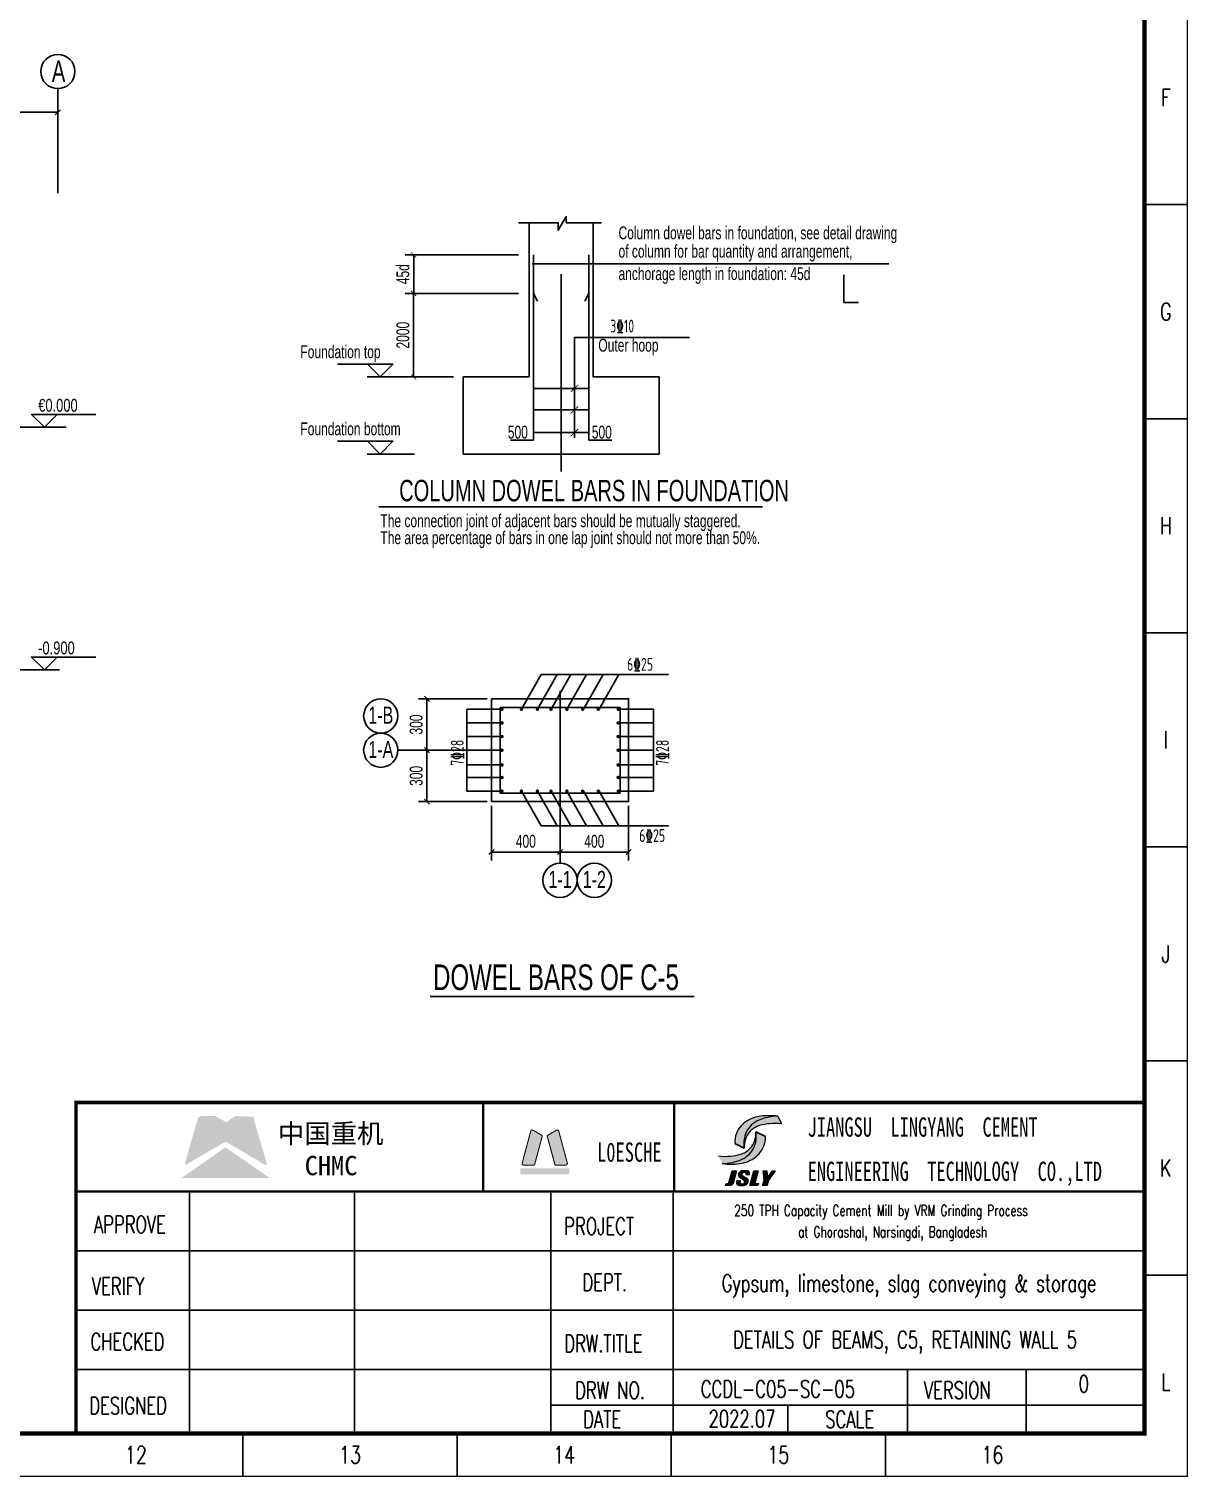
# Model space of a CAD drawing. Header units: millimetres. Extents: x -15901 to 146244, y -607033 to -56344.
# Drawn here: x 44348 to 71413, y -268883 to -235063 of the extents above; entities that cross this region are included whole.
import ezdxf
from ezdxf.enums import TextEntityAlignment as Align

# ---------------------------------------------------------------- set-up
doc = ezdxf.new("R2010")
doc.units = ezdxf.units.MM
doc.header["$LTSCALE"] = 2000
doc.linetypes.add('CENTER', pattern=[50.800000000000004, 31.75, -6.35, 6.35, -6.35])
for name, color, linetype, lineweight in [('22', 4, 'Continuous', 35), ('Rahm7', 7, 'Continuous', 50), ('图层3', 1, 'Continuous', 0)]:
    doc.layers.add(name, color=color, linetype=linetype, lineweight=lineweight)
for name, color, linetype in [('4', 2, 'Continuous'), ('6', 1, 'Continuous'), ('DIM', 2, 'Continuous'), ('P_OUTER_FRAME', 131, 'Continuous'), ('S_01', 3, 'Continuous'), ('S_01_OUTL', 3, 'Continuous'), ('S_02', 151, 'CENTER'), ('S_02_AXIS', 171, 'CENTER'), ('S_04', 2, 'Continuous'), ('S_04_TEXT', 2, 'Continuous'), ('S_05_DIMS', 7, 'Continuous'), ('S_06', 1, 'Continuous'), ('S_06_RBAR', 1, 'Continuous'), ('TK', 1, 'Continuous')]:
    doc.layers.add(name, color=color, linetype=linetype)
doc.styles.add('HZFS', font='simplex', dxfattribs={"width": 0.7, "bigfont": 'hzfs'})
doc.styles.add('HZTXT', font='romans.shx', dxfattribs={"width": 0.7, "bigfont": 'hztxt.shx'})
doc.styles.add('KS', font='kstxt.shx', dxfattribs={"width": 0.7, "height": 300, "bigfont": 'kshz.shx'})
doc.styles.get("Standard").update_dxf_attribs({"font": 'SimSun.ttf'})
doc.styles.add('TK-HZ', font='txt.shx', dxfattribs={"width": 0.8, "bigfont": 'hztxt.shx'})
doc.styles.add('样3', font='tssdeng.shx', dxfattribs={"width": 0.7, "height": 300, "bigfont": 'tssdchn.shx'})
doc.dimstyles.new('KS50', dxfattribs={"dimtxt": 300, "dimasz": 120, "dimexe": 200, "dimexo": 100, "dimgap": 100, "dimtad": 1, "dimdec": 0, "dimlfac": 0.5, "dimzin": 14, "dimdsep": 46, "dimtxsty": 'KS', "dimblk": 'ARCHTICK', "dimcen": -900, "dimclrd": 7, "dimclre": 7, "dimclrt": 2, "dimadec": 0, "dimazin": 0, "dimtfac": 1, "dimtdec": 0, "dimtix": 1, "dimtmove": 2, "dimatfit": 2, "dimfxl": 1, "dimtolj": 1, "dimtzin": 14, "dimarcsym": 0})
doc.dimstyles.new('KSDIM0.25', dxfattribs={"dimtxt": 300, "dimasz": 120, "dimexe": 200, "dimexo": 100, "dimgap": 100, "dimtad": 1, "dimdec": 0, "dimlfac": 0.25, "dimzin": 14, "dimdsep": 46, "dimtxsty": 'KS', "dimblk": 'ARCHTICK', "dimblk1": 'OBLIQUE', "dimblk2": 'OBLIQUE', "dimsah": 1, "dimcen": -900, "dimclrd": 7, "dimclre": 7, "dimclrt": 2, "dimazin": 3, "dimtfac": 1, "dimtdec": 0, "dimtix": 1, "dimtmove": 2, "dimatfit": 2, "dimfxl": 1, "dimtolj": 1, "dimtzin": 14, "dimlwd": -3, "dimarcsym": 0})
doc.dimstyles.new('KSDIM1.2', dxfattribs={"dimtxt": 300, "dimasz": 120, "dimexe": 200, "dimexo": 100, "dimgap": 100, "dimtad": 1, "dimdec": 0, "dimlfac": 1.2, "dimzin": 14, "dimdsep": 46, "dimtxsty": 'KS', "dimblk": 'ARCHTICK', "dimblk1": 'OBLIQUE', "dimblk2": 'OBLIQUE', "dimsah": 1, "dimcen": -900, "dimclrd": 7, "dimclre": 7, "dimclrt": 2, "dimazin": 3, "dimtfac": 1, "dimtdec": 0, "dimtix": 1, "dimtmove": 2, "dimatfit": 2, "dimfxl": 1, "dimtolj": 1, "dimtzin": 14, "dimlwd": -3, "dimlwe": -1, "dimarcsym": 0})

# ---------------------------------------------------------------- blocks, each defined once
blk = doc.blocks.new('_OBLIQUE')
at = {"color": 1}
blk.add_line((-0.5, -0.5), (0.5, 0.5), dxfattribs=at)
blk = doc.blocks.new('*D337')
at = {"color": 7}
for p, q in [((45022.73125431383, -236557.4289578206), (45022.73125431383, -237209.1998797252)), ((36834.10051459779, -238134.9571207976), (36834.10051459779, -236809.1998797252))]:
    blk.add_line(p, q, dxfattribs=at)
at = {"color": 7, "lineweight": -3}
blk.add_line((36834.10051459779, -237009.1998797252), (45022.73125431383, -237009.1998797252), dxfattribs=at)
at = {"layer": 'Defpoints', "color": 0}
for p in [(45022.73125431383, -236457.4289578206), (45022.73125431383, -237009.1998797252), (36834.10051459779, -238234.9571207976)]:
    blk.add_point(p, dxfattribs=at)
at = {"color": 7, "linetype": 'ByBlock', "lineweight": -3, "xscale": 120, "yscale": 120, "zscale": 120, "rotation": 180}
blk.add_blockref('_OBLIQUE', (36834.10051459779, -237009.1998797252), dxfattribs=at)
at = {"color": 7, "linetype": 'ByBlock', "lineweight": -3, "xscale": 120, "yscale": 120, "zscale": 120}
blk.add_blockref('_OBLIQUE', (45022.73125431383, -237009.1998797252), dxfattribs=at)
at = {"color": 2, "insert": (40928.41588445581, -236759.1998797252), "char_height": 300, "attachment_point": 5, "style": 'KS'}
blk.add_mtext('\\A1;12500', dxfattribs=at)
blk = doc.blocks.new('_ArchTick')
at = {"color": 0, "linetype": 'ByBlock', "const_width": 0.15}
blk.add_lwpolyline([(-0.5, -0.5), (0.5, 0.5)], dxfattribs=at)
blk = doc.blocks.new('*D493')
at = {"layer": 'Defpoints', "color": 0}
for p in [(53330.88539682113, -240340.2468025367), (55875.54003254855, -240340.2468025367), (55875.51998975658, -241240.2468025367)]:
    blk.add_point(p, dxfattribs=at)
at = {"layer": 'S_01', "color": 7, "lineweight": -2}
for p, q in [((55775.54003254855, -240340.2468025367), (53130.88539682113, -240340.2468025367)), ((53330.88539682113, -241240.2468025367), (53330.88539682113, -240340.2468025367)), ((55775.51998975658, -241240.2468025367), (53130.88539682113, -241240.2468025367))]:
    blk.add_line(p, q, dxfattribs=at)
at = {"layer": 'S_01', "color": 7, "linetype": 'ByBlock', "lineweight": -2, "xscale": 120, "yscale": 120, "zscale": 120}
for p, rotation in [((53330.88539682113, -240340.2468025367), 90), ((53330.88539682113, -241240.2468025367), 270)]:
    blk.add_blockref('_ArchTick', p, dxfattribs=dict(at, rotation=rotation))
at = {"layer": 'S_01', "color": 2, "insert": (53080.88539682113, -240790.2468025367), "char_height": 300, "attachment_point": 5, "rotation": 90, "style": 'KS'}
blk.add_mtext('\\A1;45d', dxfattribs=at)
blk = doc.blocks.new('*D494')
at = {"layer": 'Defpoints', "color": 0}
for p in [(53330.09623229288, -241240.2468025367), (55875.51998975658, -241240.2468025367), (54364.71402358794, -243190.2468025366)]:
    blk.add_point(p, dxfattribs=at)
at = {"layer": 'S_01', "color": 7, "lineweight": -2}
for p, q in [((55775.51998975658, -241240.2468025367), (53130.09623229288, -241240.2468025367)), ((53330.09623229288, -243190.2468025366), (53330.09623229288, -241240.2468025367)), ((54264.71402358794, -243190.2468025366), (53130.09623229288, -243190.2468025366))]:
    blk.add_line(p, q, dxfattribs=at)
at = {"layer": 'S_01', "color": 7, "linetype": 'ByBlock', "lineweight": -2, "xscale": 120, "yscale": 120, "zscale": 120}
for p, rotation in [((53330.09623229288, -241240.2468025367), 90), ((53330.09623229288, -243190.2468025366), 270)]:
    blk.add_blockref('_ArchTick', p, dxfattribs=dict(at, rotation=rotation))
at = {"layer": 'S_01', "color": 2, "insert": (53080.09623229288, -242215.2468025367), "char_height": 300, "attachment_point": 5, "rotation": 90, "style": 'KS'}
blk.add_mtext('\\A1;2000', dxfattribs=at)
blk = doc.blocks.new('A1-1')
at = {"layer": 'TK', "color": 7}
for p, q in [((83100, 29700), (84100, 29700)), ((83100, 24700), (84100, 24700)), ((83100, 19700), (84100, 19700)), ((83100, 14700), (84100, 14700)), ((83100, 9700), (84100, 9700)), ((83100, 4700), (84100, 4700)), ((62050, 999.9999999999997), (62050, -3.410605131648481e-13)), ((67050, 999.9999999999997), (67050, -3.410605131648481e-13)), ((72050, 999.9999999999997), (72050, -3.410605131648481e-13)), ((77050, 999.9999999999997), (77050, -3.410605131648481e-13))]:
    blk.add_line(p, q, dxfattribs=at)
for points, const_width in [([(0, 0), (84100, 0), (84100, 59400), (3.637978807091713e-12, 59400)], 35), ([(2500, 999.9999999999997), (83100, 999.9999999999997), (83100, 58400), (2500.000000000004, 58400)], 100)]:
    blk.add_lwpolyline(points, close=True, dxfattribs=dict(at, const_width=const_width))
at = {"layer": 'TK', "color": 7, "style": 'TK-HZ', "width": 0.75}
for s, p in [('F', (83600, 32200)), ('G', (83600, 27200)), ('H', (83600, 22200)), ('I', (83600, 17200)), ('J', (83600, 12200)), ('K', (83600, 7200)), ('L', (83600, 2199.999999999999)), ('12', (59550, 499.9999999999997)), ('13', (64550, 499.9999999999997)), ('14', (69550, 499.9999999999997)), ('15', (74550, 499.9999999999997)), ('16', (79550, 499.9999999999997))]:
    blk.add_text(s, height=400, dxfattribs=at).set_placement(p, align=Align.MIDDLE_CENTER)
blk = doc.blocks.new('*D642')
at = {"layer": 'Defpoints', "color": 0}
for p in [(55149.68285938802, -253107.9776494409), (56749.68285938802, -253107.9776494409), (56749.68285938802, -254286.7439428038)]:
    blk.add_point(p, dxfattribs=at)
at = {"layer": 'S_05_DIMS', "color": 7, "lineweight": -2}
for p, q in [((55149.68285938802, -253207.9776494409), (55149.68285938802, -254486.7439428038)), ((56749.68285938802, -253207.9776494409), (56749.68285938802, -254486.7439428038))]:
    blk.add_line(p, q, dxfattribs=at)
at = {"layer": 'S_05_DIMS', "color": 7, "lineweight": -3}
blk.add_line((55149.68285938802, -254286.7439428038), (56749.68285938802, -254286.7439428038), dxfattribs=at)
at = {"layer": 'S_05_DIMS', "color": 7, "linetype": 'ByBlock', "lineweight": -3, "xscale": 120, "yscale": 120, "zscale": 120, "rotation": 180}
blk.add_blockref('_OBLIQUE', (55149.68285938802, -254286.7439428038), dxfattribs=at)
at = {"layer": 'S_05_DIMS', "color": 7, "linetype": 'ByBlock', "lineweight": -3, "xscale": 120, "yscale": 120, "zscale": 120}
blk.add_blockref('_OBLIQUE', (56749.68285938802, -254286.7439428038), dxfattribs=at)
at = {"layer": 'S_05_DIMS', "color": 2, "insert": (55949.68285938802, -254036.7439428038), "char_height": 300, "attachment_point": 5, "style": 'KS'}
blk.add_mtext('\\A1;400', dxfattribs=at)
blk = doc.blocks.new('*D643')
at = {"layer": 'Defpoints', "color": 0}
for p in [(56749.68285938802, -253107.9776494409), (58349.68285938802, -253107.9776494409), (58349.68285938802, -254286.7439428038)]:
    blk.add_point(p, dxfattribs=at)
at = {"layer": 'S_05_DIMS', "color": 7, "lineweight": -2}
for p, q in [((56749.68285938802, -253207.9776494409), (56749.68285938802, -254486.7439428038)), ((58349.68285938802, -253207.9776494409), (58349.68285938802, -254486.7439428038))]:
    blk.add_line(p, q, dxfattribs=at)
at = {"layer": 'S_05_DIMS', "color": 7, "lineweight": -3}
blk.add_line((56749.68285938802, -254286.7439428038), (58349.68285938802, -254286.7439428038), dxfattribs=at)
at = {"layer": 'S_05_DIMS', "color": 7, "linetype": 'ByBlock', "lineweight": -3, "xscale": 120, "yscale": 120, "zscale": 120, "rotation": 180}
blk.add_blockref('_OBLIQUE', (56749.68285938802, -254286.7439428038), dxfattribs=at)
at = {"layer": 'S_05_DIMS', "color": 7, "linetype": 'ByBlock', "lineweight": -3, "xscale": 120, "yscale": 120, "zscale": 120}
blk.add_blockref('_OBLIQUE', (58349.68285938802, -254286.7439428038), dxfattribs=at)
at = {"layer": 'S_05_DIMS', "color": 2, "insert": (57549.68285938802, -254036.7439428038), "char_height": 300, "attachment_point": 5, "style": 'KS'}
blk.add_mtext('\\A1;400', dxfattribs=at)
blk = doc.blocks.new('*D644')
at = {"layer": 'Defpoints', "color": 0}
for p in [(55149.68285938802, -250707.9776494409), (53640.26882495762, -251907.9776494409), (55149.68285938802, -251907.9776494409)]:
    blk.add_point(p, dxfattribs=at)
at = {"layer": 'S_05_DIMS', "color": 7, "lineweight": -2}
for p, q in [((55049.68285938802, -250707.9776494409), (53440.26882495762, -250707.9776494409)), ((55049.68285938802, -251907.9776494409), (53440.26882495762, -251907.9776494409))]:
    blk.add_line(p, q, dxfattribs=at)
at = {"layer": 'S_05_DIMS', "color": 7, "lineweight": -3}
blk.add_line((53640.26882495762, -250707.9776494409), (53640.26882495762, -251907.9776494409), dxfattribs=at)
at = {"layer": 'S_05_DIMS', "color": 7, "linetype": 'ByBlock', "lineweight": -3, "xscale": 120, "yscale": 120, "zscale": 120}
for p, rotation in [((53640.26882495762, -250707.9776494409), 90), ((53640.26882495762, -251907.9776494409), 270)]:
    blk.add_blockref('_OBLIQUE', p, dxfattribs=dict(at, rotation=rotation))
at = {"layer": 'S_05_DIMS', "color": 2, "insert": (53390.26882495762, -251307.9776494409), "char_height": 300, "attachment_point": 5, "rotation": 90, "style": 'KS'}
blk.add_mtext('\\A1;300', dxfattribs=at)
blk = doc.blocks.new('*D645')
at = {"layer": 'Defpoints', "color": 0}
for p in [(55149.68285938802, -251907.9776494409), (53640.26882495762, -253107.9776494409), (55149.68285938802, -253107.9776494409)]:
    blk.add_point(p, dxfattribs=at)
at = {"layer": 'S_05_DIMS', "color": 7, "lineweight": -2}
for p, q in [((55049.68285938802, -251907.9776494409), (53440.26882495762, -251907.9776494409)), ((55049.68285938802, -253107.9776494409), (53440.26882495762, -253107.9776494409))]:
    blk.add_line(p, q, dxfattribs=at)
at = {"layer": 'S_05_DIMS', "color": 7, "lineweight": -3}
blk.add_line((53640.26882495762, -251907.9776494409), (53640.26882495762, -253107.9776494409), dxfattribs=at)
at = {"layer": 'S_05_DIMS', "color": 7, "linetype": 'ByBlock', "lineweight": -3, "xscale": 120, "yscale": 120, "zscale": 120}
for p, rotation in [((53640.26882495762, -251907.9776494409), 90), ((53640.26882495762, -253107.9776494409), 270)]:
    blk.add_blockref('_OBLIQUE', p, dxfattribs=dict(at, rotation=rotation))
at = {"layer": 'S_05_DIMS', "color": 2, "insert": (53390.26882495762, -252507.9776494409), "char_height": 300, "attachment_point": 5, "rotation": 90, "style": 'KS'}
blk.add_mtext('\\A1;300', dxfattribs=at)
blk = doc.blocks.new('Dot')
at = {"layer": '6', "const_width": 0.4}
blk.add_lwpolyline([(-0.1999999999999886, 0, 1), (0.1999999999999886, 0, 1)], format="xyb", close=True, dxfattribs=at)

msp = doc.modelspace()

# ---------------------------------------------------------------- hatches: boundary and pattern name
at = {"linetype": 'Continuous'}
for color, points in [(152, [(49582.88253140135, -260469.1056163421), (49197.49152981176, -260453.0476579404), (49133.2596962048, -260469.1056163421), (48956.62215379684, -260597.5692835486), (48731.81073620974, -260469.1056163421), (48715.75277780055, -260453.0476579404), (48362.47769300325, -260453.0476579404), (48298.24585939629, -260485.1635747438), (47993.14464979677, -261544.9888291394), (48009.20260820596, -261593.1627043447), (48940.56419541, -261047.1921187451), (49807.69394901081, -261561.0467875412), (49871.92578259541, -261593.1627043447), (49904.04169941007, -261577.1047459429)]), (167, [(48972.6801122023, -261207.7717027476), (48956.62215379684, -261191.7137443459), (48924.50623700453, -261191.7137443459), (47912.8548578067, -261898.2639139479), (49968.2735330133, -261898.2639139479)])]:
    msp.add_hatch(color=color, dxfattribs=at).paths.add_polyline_path(points)
at = {"layer": '图层3'}
h = msp.add_hatch(color=7, dxfattribs=at)
edge = h.paths.add_edge_path()
edge.add_line((60536.17132591887, -261563.8191586247), (60448.35436592682, -261383.7677081875))
edge.add_arc((60610.77141765936, -260053.5975141933), 1340.049269097654, 263.0385042875429, 275.3276682807746)
edge.add_arc((60642.24134881108, -260257.1839171758), 1134.48844079418, 274.699860560968, 286.4928497704936)
edge.add_arc((60817.91105248837, -260860.2578525504), 506.3635752953236, 286.8060868385742, 315.8070490430583)
edge.add_arc((60836.44372282608, -260877.6927498615), 480.9224354129935, 315.7572570356232, 342.2978830709034)
edge.add_arc((60762.38409888058, -260848.2648179492), 560.4505931885532, 341.7340311697585, 363.1418296780906)
edge.add_arc((60694.77984432189, -260926.8462998083), 636.6644532519944, -7.97453059175831, 9.88514589041381, ccw=False)
edge.add_arc((60636.27106223314, -260914.2472140676), 696.3690036495203, 336.3877895710336, 351.66672240315603, ccw=False)
edge.add_arc((60759.69031068368, -260940.3572950697), 573.3922740670555, 314.5403632720627, 333.8378007685269, ccw=False)
edge.add_arc((60743.013077621, -260917.5951211637), 601.3275991421784, 293.68392497428727, 314.15171916344184, ccw=False)
edge.add_arc((60538.70073600544, -260406.4676043501), 1151.619967609617, 281.5269948226377, 292.7778449744125, ccw=False)
edge.add_arc((60495.84521010576, -260290.7725988886), 1273.6851019351, 271.81434362317646, 282.3759630335714, ccw=False)
edge = h.paths.add_edge_path()
edge.add_arc((61876.18845004647, -261727.3970564267), 1273.6851019351, 91.81434362317519, 102.37596303357)
edge.add_arc((61833.33292388974, -261611.7020509577), 1151.619967609617, 101.5269948226382, 112.7778449744131)
edge.add_arc((61629.02058255358, -261100.5745341441), 601.3275991421784, 113.6839249742908, 134.1517191634453)
edge.add_arc((61612.3433494909, -261077.8123602158), 573.3922740670555, 134.5403632720703, 153.8378007685346)
edge.add_arc((61735.76259817614, -261103.9224412402), 696.3690036495203, 156.3877895710326, 171.6667224031551)
edge.add_arc((61677.25381608738, -261091.3233554995), 636.6644532519944, 172.0254694082467, 189.8851458904187)
edge.add_arc((61609.64956127165, -261169.9048373586), 560.4505931885532, 161.7340311697592, 183.1418296780914, ccw=False)
edge.add_arc((61535.58993732615, -261140.4769054463), 480.9224354129935, 135.7572570356228, 162.2978830709029, ccw=False)
edge.add_arc((61554.12260768621, -261157.9118027499), 506.3635752953236, 106.80608683857099, 135.8070490430548, ccw=False)
edge.add_arc((61729.79231134115, -261760.9857381394), 1134.48844079418, 94.69986056096542, 106.4928497704912, ccw=False)
edge.add_arc((61761.26224251522, -261964.5721411144), 1340.049269097654, 83.03850428754339, 95.32766828077553, ccw=False)
edge.add_line((61923.67929401307, -260634.4019471219), (61835.86233402102, -260454.3504966847))
h = msp.add_hatch(color=256, dxfattribs=at)
edge = h.paths.add_edge_path()
edge.add_arc((61876.18845004647, -261727.3970564267), 1273.6851019351, 91.81434362317519, 102.37596303357)
edge.add_arc((61833.33292388974, -261611.7020509577), 1151.619967609617, 101.5269948226382, 112.7778449744131)
edge.add_arc((61629.02058255358, -261100.5745341441), 601.3275991421784, 113.6839249742908, 134.1517191634453)
edge.add_arc((61612.3433494909, -261077.8123602158), 573.3922740670555, 134.5403632720703, 153.8378007685346)
edge.add_arc((61735.76259817614, -261103.9224412402), 696.3690036495203, 156.3877895710326, 171.6667224031551)
edge.add_arc((61677.25381608738, -261091.3233554995), 636.6644532519944, 172.0254694082467, 189.8851458904187)
edge.add_line((61050.04136852978, -261200.6218990272), (60827.57173652819, -261092.1162095406))
edge.add_arc((61409.81928964017, -261071.2059141358), 582.6229087851967, 159.0041339266812, 182.0567832290424, ccw=False)
edge.add_arc((61409.48471380083, -261071.0033047905), 582.2379555405406, 138.5933245921803, 159.0109513617211, ccw=False)
edge.add_arc((61503.78079187928, -261175.4489808491), 722.2201129398403, 120.68153327113191, 137.3262396746731, ccw=False)
edge.add_arc((61501.31639707519, -261178.1177580169), 723.2661877119994, 100.49023848739989, 120.40575761885651, ccw=False)
edge.add_arc((61588.64200848027, -261492.7929977587), 1048.970370782993, 89.35716738098108, 102.05115767322582, ccw=False)
edge.add_arc((61629.47056858672, -262444.6122527382), 2000.93463624019, 84.07954305337341, 90.83214336630732, ccw=False)
edge = h.paths.add_edge_path()
edge.add_arc((60495.84521010576, -260290.7725988886), 1273.6851019351, 271.8143436231752, 282.3759630335701)
edge.add_arc((60538.70073600544, -260406.4676043501), 1151.619967609617, 281.5269948226382, 292.7778449744131)
edge.add_arc((60743.013077621, -260917.5951211637), 601.3275991421784, 293.6839249742908, 314.1517191634454)
edge.add_arc((60759.69031068368, -260940.3572950697), 573.3922740670555, 314.5403632720703, 333.8378007685346)
edge.add_arc((60636.27106223314, -260914.2472140676), 696.3690036495203, 336.3877895710326, 351.6667224031551)
edge.add_arc((60694.77984432189, -260926.8462998083), 636.6644532519944, 352.0254694082414, 369.8851458904135)
edge.add_line((61321.99229190184, -260817.5477562806), (61544.46192390344, -260926.0534457672))
edge.add_arc((60962.21437050833, -260946.9637411719), 582.6229087851967, -20.995866073318894, 2.0567832290424235, ccw=False)
edge.add_arc((60962.54894663079, -260947.1663505247), 582.2379555405406, 318.5933245921801, 339.0109513617211, ccw=False)
edge.add_arc((60868.25286854862, -260842.7206744438), 722.2201129398403, 300.6815332711319, 317.3262396746731, ccw=False)
edge.add_arc((60870.71726307704, -260840.0518972909), 723.2661877119994, 280.49023848739995, 300.40575761885646, ccw=False)
edge.add_arc((60783.39165166824, -260525.3766575491), 1048.970370782993, 269.35716738098114, 282.0511576732258, ccw=False)
edge.add_arc((60742.56309181883, -259573.5574025696), 2000.93463624019, 264.0795430533734, 270.83214336630726, ccw=False)
h = msp.add_hatch(color=7, dxfattribs=at)
edge = h.paths.add_edge_path()
edge.add_line((60764.50732738583, -261731.6596964484), (60869.88767934649, -261731.6596964484))
edge.add_line((60869.88767934649, -261731.6596964484), (60791.45273419155, -262024.3828964343))
edge.add_arc((60728.93583624403, -262006.1812757906), 65.11268327326081, 272.7567041788929, 343.7672282079169, ccw=False)
edge.add_line((60732.06743096991, -262071.2186084351), (60614.9781510873, -262071.2186084351))
edge.add_line((60614.9781510873, -262071.2186084351), (60627.52774201392, -262024.3828964343))
edge.add_line((60627.52774201392, -262024.3828964343), (60662.65452608524, -262024.3828964343))
edge.add_arc((60662.7023908241, -261993.9102714969), 30.47266252908942, 269.9100029855023, 346.6139291427366)
edge.add_line((60692.3471778339, -262000.965040434), (60764.50732738583, -261731.6596964484))
for points in [[(61028.79459268285, -261863.2159735447, -0.2511419047731829), (61002.14649273141, -261824.5448600462, -0.1802809962167327), (61013.67445510684, -261778.0255228838, -0.2298123503016666), (61055.13198915555, -261764.4433059951, -0.2987778944322858), (61085.21261638461, -261786.1636462173, -0.1167581230573202), (61085.85631509183, -261819.4766564479), (61173.67327515467, -261819.4766564479, 0.04620596313671455), (61174.18708051054, -261778.5530064589, 0.2301799694548831), (61153.33011534123, -261744.7355224749, 0.1312195344890464), (61105.28867362867, -261731.6596964484, -0.001048063966742452), (61019.17651118396, -261731.6596964484, 0.1258214947479609), (60959.82389088778, -261745.597732853, 0.2079585992466872), (60914.25148639514, -261798.3656123316, 0.2107748320133995), (60922.29802442773, -261863.187956523, 0.08971967573634115), (60958.3124662457, -261895.719025027, -0.007080645826040412), (61015.12110872997, -261931.2991579583, -0.1329103926407567), (61047.0795625305, -261965.8382564446, -0.1404228134506577), (61048.14083457051, -262010.333924312, -0.2313359390472612), (61021.94312514795, -262041.061726298, -0.2244918972090681), (60974.84931489138, -262038.519082587, -0.2289576742844325), (60957.10790634213, -262006.3920636138, -0.07577833964849125), (60963.4539121954, -261965.8382564446), (60875.63695187552, -261965.8382564446, 0.0862663190831239), (60871.93355203478, -262020.6760796568, 0.1838695552807435), (60894.67297249346, -262058.9639297014, 0.1330776402009142), (60937.93788477464, -262071.2186084351), (61031.8675294487, -262071.2186084351, 0.110675764727663), (61093.09744710906, -262056.7820394894, 0.1927076588148155), (61140.46778852923, -261993.6542810386, 0.08047215024818227), (61143.5222109264, -261965.8382564446, 0.1469083402027247), (61130.03192583157, -261923.8250507748, 0.1072934168399345), (61086.91804131551, -261892.4755867755, -0.02739552688414987)], [(61272.14089790045, -261731.6596964484), (61377.52124985738, -261731.6596964484), (61299.08630470245, -262024.3828964343), (61381.04880079313, -262024.3828964343), (61368.49920958711, -262071.2186084351), (61181.1563615395, -262071.2186084351)], [(61492.44978983758, -261731.6596964484), (61580.26674987806, -261731.6596964484), (61594.6663733056, -261896.2481466493), (61709.91244697629, -261731.6596964484), (61768.45708691387, -261731.6596964484), (61616.78151345684, -261948.2748644387), (61583.83883649542, -262071.2186084351), (61478.45848453848, -262071.2186084351), (61511.40116124286, -261948.2748644387)]]:
    msp.add_hatch(color=7, dxfattribs=at).paths.add_polyline_path(points)

# ---------------------------------------------------------------- linework, layer by layer
for p, q in [((44351.07407745322, -244365.1971748713), (45059.95593251636, -244365.1971748713)), ((44039.27899557658, -250031.8638415379), (45058.37760342261, -250031.8638415379))]:
    msp.add_line(p, q)
at = {"color": 7}
for p, q in [((70395.0122846259, -260138.0258084497), (70395.01228464826, -267899.6258084512)), ((45447.01228530018, -262217.0258084348), (70395.0122842273, -262217.0258084348)), ((45447.0122846259, -262217.0258084497), (70395.0122846259, -262217.0258084497)), ((48095.88249925955, -267899.625808399), (48095.88249925955, -262217.0258084497)), ((51946.3547134964, -267899.625808399), (51946.3547134964, -262217.0258084497)), ((56535.01228463708, -267899.6258084512), (56535.01228463708, -262217.0258084497)), ((59388.43352260871, -267899.6258084512), (59388.43352260871, -262217.0258084497)), ((45447.0122846259, -263603.0258084497), (70395.0122846259, -263603.0258084497)), ((45447.0122846259, -264989.0258084497), (70395.0122846259, -264989.0258084497)), ((45447.0122846259, -266375.0258084497), (70395.0122846259, -266375.0258084497)), ((64859.62108403502, -267899.6258084512), (64859.62108403502, -266375.0258084497)), ((67631.6210840313, -267865.7887092641), (67631.6210840313, -266375.0258084497)), ((56543.62108402012, -267206.6258084512), (70395.0122846259, -267206.6258084512)), ((62067.50848462863, -267865.7887092641), (62067.50848462863, -267206.6258084512)), ((45447.0122846259, -267899.6258084512), (70395.01228464826, -267899.6258084512))]:
    msp.add_line(p, q, dxfattribs=at)
at = {"color": 7, "lineweight": -2}
msp.add_line((45447.01228527783, -262217.0258084348), (70395.0122842273, -262217.0258084348), dxfattribs=at)
at = {"color": 7}
for points, const_width in [([(45447.01228530018, -262217.0258084348), (45447.01228530018, -260138.0258085242), (70395.0122842273, -260138.0258085242), (70395.0122842273, -262217.0258084348)], 83.15999999642372), ([(45447.0122846259, -267899.6258084512), (45447.0122846259, -260138.0258084497)], 83.16), ([(45447.0122846259, -260138.0258084497), (70395.0122846259, -260138.0258084497)], 83.16)]:
    msp.add_lwpolyline(points, dxfattribs=dict(at, const_width=const_width))
msp.add_lwpolyline([(45447.01228530018, -260138.0258085242), (70395.01228432043, -260138.0258085242)], dxfattribs=at)
at = {"layer": '22'}
for p, q in [((54953.17048481165, -262217.0258084348), (54953.17048481165, -260138.0258085242)), ((59412.62548463105, -262217.0258084348), (59412.62548463105, -260138.0258085242))]:
    msp.add_line(p, q, dxfattribs=at)
msp.add_lwpolyline([(45447.01228530018, -260138.0258085242), (70395.0122842273, -260138.0258085242), (70395.0122842273, -262217.0258084348), (45447.01228530018, -262217.0258084348)], close=True, dxfattribs=at)
at = {"layer": '4'}
for points in [[(45008.67104515037, -244065.1971748713), (44708.67104515037, -244365.1971748713), (44408.67104515037, -244065.1971748713), (45908.67104515037, -244065.1971748713)], [(45007.09271606406, -249731.8638415379), (44707.09271606406, -250031.8638415379), (44407.09271606406, -249731.8638415379), (45907.09271606406, -249731.8638415379)]]:
    msp.add_lwpolyline(points, dxfattribs=at)
at = {"layer": 'Rahm7', "color": 4, "const_width": 24.69851999893785}
for points in [[(56323.54747221677, -260901.9152913427), (56116.80847415386, -260782.554475162, 0.4931454260312867), (56064.91292320995, -260804.0503161958), (55864.339289297, -261552.6013085729, 0.4931454260313169), (55898.53423425986, -261597.1650284564), (56137.2558666101, -261597.1650284564, 0.3394542588633641), (56156.34141729085, -261582.5201703495), (56332.7536148919, -260924.1408858409, 0.3394542588633431)], [(56460.04633730708, -260901.9152913427), (56666.78533537372, -260782.554475162, -0.4931454260312867), (56718.6808863139, -260804.0503161958), (56919.25452022685, -261552.6013085729, -0.4931454260313169), (56885.05957526772, -261597.1650284564), (56646.33794291376, -261597.1650284564, -0.3394542588633641), (56627.252392233, -261582.5201703495), (56450.84019463568, -260924.1408858409, -0.3394542588633431)]]:
    msp.add_lwpolyline(points, format="xyb", close=True, dxfattribs=at)
at = {"layer": 'Rahm7', "color": 4}
for points in [[(56331.28220799251, -260911.3133343866), (56081.22465996502, -260772.9970408341), (56147.81822857319, -261598.4920649788), (55862.72273458971, -261586.7728872707)], [(56452.31160153134, -260911.3133343866), (56702.36914955883, -260772.9970408341), (56635.77558092831, -261598.4920649788), (56920.87107491179, -261586.7728872707)], [(55819.61452478601, -261675.3770084491), (55819.61452478601, -261811.2188684454), (56963.97928474157, -261675.3770084491), (56963.97928474157, -261811.2188684454)]]:
    msp.add_solid(points, dxfattribs=at)
at = {"layer": 'S_01'}
for p, q in [((56024.60410382431, -243190.2468025398), (56024.60410382431, -239587.8151436047)), ((57523.93970141951, -243190.2468025398), (57523.93970141951, -239587.8151436047)), ((63373.56110504288, -241448.0755077219), (63373.56110504288, -240806.9606714077)), ((63373.56110504288, -241448.0755077219), (63718.55900504551, -241448.0755077219)), ((54483.21616397537, -244990.2468025399), (54483.21616397537, -243190.2468025398)), ((55924.60410382431, -243190.2468025398), (54483.21616397537, -243190.2468025398)), ((54483.21616397537, -243190.2468025398), (54483.21616397537, -243190.2468025398)), ((56024.60410382431, -243190.2468025398), (55924.60410382431, -243190.2468025398)), ((57523.93970141951, -243190.2468025398), (57623.93970141951, -243190.2468025398)), ((57623.93970141951, -243190.2468025398), (59065.32764126844, -243190.2468025398)), ((59065.32764126844, -244990.2468025399), (59065.32764126844, -243190.2468025398)), ((58974.60410382431, -244990.2468025399), (54483.21616397537, -244990.2468025399)), ((54573.93970141951, -244990.2468025399), (59065.32764126844, -244990.2468025399))]:
    msp.add_line(p, q, dxfattribs=at)
at = {"layer": 'S_01', "const_width": 43.33419999999999}
msp.add_lwpolyline([(52514.99693166575, -246222.9774032966), (61480.69521551411, -246222.9774032966)], dxfattribs=at)
at = {"layer": 'S_01', "const_width": 45, "elevation": -9.230628e-10}
msp.add_lwpolyline([(53713.97948135233, -257659.5399782764), (59884.56171770797, -257659.5399782764)], dxfattribs=at)
at = {"layer": 'S_01_OUTL'}
msp.add_lwpolyline([(55149.68285938802, -250707.9776494409), (58349.68285938802, -250707.9776494409), (58349.68285938802, -253107.9776494409), (55149.68285938802, -253107.9776494409)], close=True, dxfattribs=at)
for centre in [(45022.73125431383, -236057.4289578206), (52563.3042940093, -251107.9776494409), (52563.3042940093, -251907.9776494409), (56749.68285938802, -254945.0425685606), (57549.68285938802, -254945.0425685606)]:
    msp.add_circle(centre, 400, dxfattribs=at)
at = {"layer": 'S_02'}
for p, q in [((56774.40088905249, -245398.9002329127), (56773.88768459735, -240790.2468025398)), ((39275.31218396832, -244365.1971748713), (45213.65053666732, -244365.1971748713))]:
    msp.add_line(p, q, dxfattribs=at)
at = {"layer": 'S_02_AXIS', "ltscale": 0.05}
msp.add_line((45022.73125431383, -238898.1182053096), (45022.73125431383, -236457.4289578206), dxfattribs=at)
at = {"layer": 'S_02_AXIS'}
msp.add_line((56749.68285938802, -250523.9670787966), (56749.68285938802, -254545.0425685606), dxfattribs=at)
at = {"layer": 'S_04'}
for p, q in [((56095.65983417509, -240551.7723971691), (64423.36736867595, -240551.7723971691)), ((57085.80289476616, -242268.2780566397), (59767.88134765178, -242268.2780566397)), ((57085.80289476616, -242268.2780566397), (57085.80289476616, -244615.0658234451))]:
    msp.add_line(p, q, dxfattribs=at)
for points in [[(55776.98674534419, -239587.8151436047), (56707.36442449847, -239587.8151436047), (56707.36442449847, -239764.1244550691), (56895.66663813749, -239445.2474437476), (56895.66663813749, -239587.8151436047), (57717.13925904193, -239587.8151436047)], [(51550.55590768781, -242893.2619544392), (52844.52560389665, -242893.2619544392), (52547.54075578478, -243190.2468025398), (52250.55590768781, -242893.2619544392)], [(53347.54075578478, -243190.2468025398), (52247.54075578478, -243190.2468025398)], [(51550.55590768781, -244693.2619544391), (52844.52560389665, -244693.2619544391), (52547.54075578478, -244990.2468025399), (52250.55590768781, -244693.2619544391)], [(53347.54075578478, -244990.2468025399), (52247.54075578478, -244990.2468025399)]]:
    msp.add_lwpolyline(points, dxfattribs=at)
at = {"layer": 'S_04', "const_width": 20}
for points in [[(56998.29631695449, -243541.2652110212), (57173.30947257783, -243373.2581089641)], [(56998.29631695449, -244043.58787371), (57173.30947257783, -243875.5807716529)], [(56998.29631695449, -244573.5271207148), (57173.30947257783, -244405.5200186577)]]:
    msp.add_lwpolyline(points, dxfattribs=at)
at = {"layer": 'S_04_TEXT'}
for p, q in [((55848.26792734832, -250951.7977853877), (56310.46610432252, -250139.0880324783)), ((56221.46313915064, -250951.7977853877), (56683.66131612461, -250139.0880324783)), ((56310.46610432252, -250139.0880324783), (59278.26131660074, -250139.0880324783)), ((56537.82677551417, -250951.7977853877), (57000.02495248837, -250139.0880324783)), ((56907.86467756967, -250951.7977853877), (57370.0628545441, -250139.0880324783)), ((57296.8588529148, -250951.7977853877), (57759.05702988876, -250139.0880324783)), ((57660.58213547713, -250951.7977853877), (58122.78031245132, -250139.0880324783)), ((54570.93045376924, -250951.7977853877), (54570.93045376924, -252864.1575134941)), ((55390.72658609862, -250951.7977853877), (54570.93045376924, -250951.7977853877)), ((55394.11395764568, -251270.834792298), (54570.93045376924, -251270.834792298)), ((58105.25176113036, -251270.834792298), (58928.4352650068, -251270.834792298)), ((58108.63913267742, -250951.7977853877), (58928.4352650068, -250951.7977853877)), ((58928.4352650068, -250951.7977853877), (58928.4352650068, -252864.1575134941)), ((55394.11395764568, -251588.6824825459), (54570.93045376924, -251588.6824825459)), ((58105.25176113036, -251588.6824825459), (58928.4352650068, -251588.6824825459)), ((53440.26882495762, -251907.9776494409), (52963.3042940093, -251907.9776494409)), ((55394.11395764568, -251907.9776494409), (54570.93045376924, -251907.9776494409)), ((58105.25176113036, -251907.9776494409), (58928.4352650068, -251907.9776494409)), ((55394.11395764568, -252252.5312943085), (54570.93045376924, -252252.5312943085)), ((58105.25176113036, -252252.5312943085), (58928.4352650068, -252252.5312943085)), ((55394.11395764568, -252545.1205065837), (54570.93045376924, -252545.1205065837)), ((58105.25176113036, -252545.1205065837), (58928.4352650068, -252545.1205065837)), ((55390.72658609862, -252864.1575134941), (54570.93045376924, -252864.1575134941)), ((55848.26792734832, -252864.1575134941), (56310.46610432252, -253676.8672664035)), ((56221.46313915064, -252864.1575134941), (56683.66131612461, -253676.8672664035)), ((56537.82677551417, -252864.1575134941), (57000.02495248837, -253676.8672664035)), ((56907.86467756967, -252864.1575134941), (57370.0628545441, -253676.8672664035)), ((57296.8588529148, -252864.1575134941), (57759.05702988876, -253676.8672664035)), ((57660.58213547713, -252864.1575134941), (58122.78031245132, -253676.8672664035)), ((58108.63913267742, -252864.1575134941), (58928.4352650068, -252864.1575134941)), ((56310.46610432252, -253676.8672664035), (59278.26131660074, -253676.8672664035))]:
    msp.add_line(p, q, dxfattribs=at)
at = {"layer": 'S_06'}
for p, q in [((56125.90674225073, -244670.2439795862), (56126.003170205, -240340.2468025367)), ((57421.96444857604, -244670.2439795862), (57421.86802062178, -240340.2468025367)), ((56223.18757464988, -241419.8652985691), (56125.98754289904, -241240.3911097463)), ((56223.18757464988, -241419.8652985691), (56125.98754289904, -241240.3911097463)), ((57324.72800536612, -241419.7426346584), (57421.88806339884, -241240.2468025367)), ((57324.72800536612, -241419.7426346584), (57421.88806339884, -241240.2468025367)), ((56125.93759852433, -243457.2616599928), (57423.93759852433, -243457.2616599928)), ((56125.93759852433, -243457.2616599928), (57423.93759852433, -243457.2616599928)), ((56125.91149595165, -243959.5843226815), (57423.91149595165, -243959.5843226815)), ((56125.91149595165, -244489.5235696863), (57423.91149595165, -244489.5235696863)), ((56125.91149595165, -244489.5235696863), (57423.91149595165, -244489.5235696863)), ((55592.58401864552, -244670.2439795862), (56125.90674225073, -244670.2439795862)), ((57956.12674684608, -244670.2439795862), (57421.96444857604, -244670.2439795862))]:
    msp.add_line(p, q, dxfattribs=at)
at = {"layer": 'S_06_RBAR'}
msp.add_lwpolyline([(55349.68285938802, -250907.9776494409), (58149.68285938802, -250907.9776494409), (58149.68285938802, -252907.9776494409), (55349.68285938802, -252907.9776494409)], close=True, dxfattribs=at)
at = {"layer": '图层3', "lineweight": -2}
for p, q in [((61321.99229183106, -260817.5477562806), (61544.46192364825, -260926.0534457674)), ((61050.04136838822, -261200.6218990272), (60827.57173636614, -261092.1162095403))]:
    msp.add_line(p, q, dxfattribs=at)
at = {"layer": '图层3', "color": 7}
for points in [[(61835.86233397631, -260454.3504966905), (61923.67929401307, -260634.4019471219)], [(61272.14089790045, -261731.6596964484), (61377.52124985738, -261731.6596964484), (61299.08630470245, -262024.3828964343), (61381.04880079313, -262024.3828964343), (61368.49920958711, -262071.2186084351), (61181.1563615395, -262071.2186084351), (61272.14089790045, -261731.6596964484)], [(61492.44978983758, -261731.6596964484), (61580.26674987806, -261731.6596964484), (61594.6663733056, -261896.2481466493), (61709.91244697629, -261731.6596964484), (61768.45708691387, -261731.6596964484), (61616.78151345684, -261948.2748644387), (61583.83883649542, -262071.2186084351), (61478.45848453848, -262071.2186084351), (61511.40116124286, -261948.2748644387), (61492.44978983758, -261731.6596964484)]]:
    msp.add_lwpolyline(points, dxfattribs=at)
for points in [[(60764.50732738583, -261731.6596964484), (60869.88767934649, -261731.6596964484), (60791.45273419155, -262024.3828964343, -0.3201531493792165), (60732.06743096991, -262071.2186084351), (60614.9781510873, -262071.2186084351), (60627.52774201392, -262024.3828964343), (60662.65452608524, -262024.3828964343, 0.3477668753080308), (60692.3471778339, -262000.965040434), (60764.50732738583, -261731.6596964484)], [(61085.85631509183, -261819.4766564479), (61173.67327515467, -261819.4766564479, 0.0462059631375794), (61174.18708051054, -261778.5530064589, 0.2301799694577722), (61153.33011534123, -261744.7355224749, 0.1312195344863262), (61105.2886736287, -261731.6596964484, -0.0010480639679087), (61019.17651118396, -261731.6596964484, 0.1258214947472077), (60959.82389088778, -261745.597732853, 0.2079585992469012), (60914.25148639514, -261798.3656123316, 0.2107748320121328), (60922.29802442773, -261863.187956523, 0.0897196757371572), (60958.31246624573, -261895.7190250268, -0.0073534545367111), (61017.28947592957, -261932.7020546084, -0.1256223479452962), (61047.0795625305, -261965.8382564446, -0.1430227817727291), (61047.92883914767, -262011.1299632078, -0.2266212556883574), (61021.94312514795, -262041.061726298, -0.2244918972088056), (60974.84931489138, -262038.519082587, -0.228957674281067), (60957.10790634213, -262006.3920636138, -0.0757783396464312), (60963.4539121954, -261965.8382564446), (60875.63695187552, -261965.8382564446, 0.0862663190859946), (60871.93355203478, -262020.6760796568, 0.1838695552757364), (60894.67297249346, -262058.9639297014, 0.1388917047545442), (60939.90090302809, -262071.2186084351), (61031.8675294487, -262071.2186084351, 0.1106757647257923), (61093.09744710906, -262056.7820394894, 0.1927076588121154), (61140.46778852923, -261993.6542810386, 0.0804721502476905), (61143.5222109264, -261965.8382564446, 0.146908340203339), (61130.03192583157, -261923.8250507748, 0.108689979316381), (61086.28239097877, -261892.1976688465, -0.0271034612296109), (61028.79459268285, -261863.2159735447, -0.2462327308361304), (61002.25698137342, -261825.4572567901, -0.1837402859676498), (61013.67445510684, -261778.0255228838, -0.2298123503036893), (61055.13198915555, -261764.4433059951, -0.2987778944287702), (61085.21261638461, -261786.1636462173, -0.1167581230562819), (61085.85631509183, -261819.4766564479), (61085.85631509183, -261819.4766564479)]]:
    msp.add_lwpolyline(points, format="xyb", dxfattribs=at)
at = {"layer": '图层3'}
for centre, radius, start, end in [((61409.48471368162, -261071.0033047831), 582.237955541739, 138.593324775845, 159.0109511662235), ((61503.7807917638, -261175.4489808491), 722.2201129399028, 120.6815327365639, 137.3262393628821), ((61612.34334939776, -261077.8123602158), 573.3922740670555, 134.5403632476072, 153.837800908727), ((61501.31639702676, -261178.1177580169), 723.2661877118699, 100.4902381358394, 120.4057574579753), ((61629.02058241575, -261100.5745341441), 601.3275991419393, 113.683924924325, 134.1517190036095), ((61588.64200845791, -261492.7929977587), 1048.97037078294, 89.35716699515177, 102.0511576302156), ((61833.33292398287, -261611.7020509577), 1151.619967609566, 101.5269947565255, 112.7778443888801), ((61629.47056851967, -262444.6122527382), 2000.934636240178, 84.07954322972655, 90.83214373065006), ((61876.18845011725, -261727.3970564267), 1273.685101935116, 91.81434408865093, 102.375962808077), ((61409.81928973331, -261071.2059141358), 582.6229087851967, 159.0041336268535, 182.056783201812), ((61677.25381596817, -261091.3233554995), 636.6644532519944, 172.0254693885911, 189.88514584669), ((61735.76259810536, -261103.9224412328), 696.3690036495984, 156.3877896818803, 171.6667225906077), ((60636.27106211765, -260914.2472140601), 696.3690036495984, 336.3877896818803, 351.6667225906077), ((60694.77984425111, -260926.8462998008), 636.6644532519944, 352.0254693885911, 9.88514584668999), ((60962.21437048598, -260946.9637411719), 582.6229087851967, 339.0041336268535, 2.056783201812024), ((60743.01307759865, -260917.5951211637), 601.3275991419393, 293.6839249243208, 314.1517190036084), ((60759.69031063898, -260940.3572950771), 573.3922740670555, 314.5403632476072, 333.837800908727), ((60868.25286845549, -260842.7206744438), 722.2201129399028, 300.681532736564, 317.3262393628821), ((60962.54894653766, -260947.1663505247), 582.237955541739, 318.5933247758446, 339.0109511662236), ((60495.84521010576, -260290.7725988811), 1273.685101935116, 271.8143440886483, 282.3759628080741), ((60742.56309170334, -259573.5574025622), 2000.934636240178, 264.0795432297265, 270.8321437306484), ((60538.70073605387, -260406.4676043501), 1151.619967609566, 281.5269947565254, 292.7778443888801), ((60783.3916515751, -260525.3766575491), 1048.97037078294, 269.3571669951486, 282.0511576302156), ((60870.71726319252, -260840.0518972909), 723.2661877118699, 280.4902381358344, 300.4057574579752)]:
    msp.add_arc(centre, radius, start, end, dxfattribs=at)
at = {"layer": '图层3', "color": 7}
for centre, radius, start, end in [((61612.34334939776, -261077.8123602158), 573.3922740670555, 134.5403632476072, 153.837800908727), ((61554.12260754465, -261157.9118027499), 506.3635752956684, 106.8060867167291, 135.8070492603222), ((61629.02058241575, -261100.5745341441), 601.3275991419393, 113.683924924325, 134.1517190036095), ((61833.33292398287, -261611.7020509577), 1151.619967609566, 101.5269947565255, 112.7778443888801), ((61729.79231122567, -261760.985738132), 1134.488440794117, 94.6998605823794, 106.4928499203934), ((61876.18845011725, -261727.3970564267), 1273.685101935116, 91.81434408865093, 102.375962808077), ((61761.26224242209, -261964.5721411144), 1340.049269097799, 83.03850438745714, 95.32766843528226), ((61677.25381596817, -261091.3233554995), 636.6644532519944, 172.0254693885911, 189.88514584669), ((61735.76259810536, -261103.9224412328), 696.3690036495984, 156.3877896818803, 171.6667225906077), ((61609.6495612493, -261169.9048373586), 560.4505931884723, 161.7340311781527, 183.1418298253183), ((61535.58993727772, -261140.4769054314), 480.9224354128841, 135.7572570088052, 162.2978832905538), ((60836.44372273295, -260877.6927498615), 480.9224354128841, 315.7572570087874, 342.2978832905538), ((60636.27106211765, -260914.2472140601), 696.3690036495984, 336.3877896818803, 351.6667225906077), ((60762.38409897371, -260848.2648179343), 560.4505931884723, 341.7340311781527, 3.14182982531829), ((60694.77984425111, -260926.8462998008), 636.6644532519944, 352.0254693885911, 9.88514584668999), ((60610.77141758858, -260053.5975141933), 1340.049269097799, 263.0385043874545, 275.3276684352798), ((60642.24134878872, -260257.1839171758), 1134.488440794117, 274.6998605823794, 286.4928499203934), ((60817.91105246602, -260860.2578525504), 506.3635752956684, 286.8060867167291, 315.8070492603129), ((60743.01307759865, -260917.5951211637), 601.3275991419393, 293.6839249243208, 314.1517190036084), ((60759.69031063898, -260940.3572950771), 573.3922740670555, 314.5403632476072, 333.837800908727), ((60495.84521010576, -260290.7725988811), 1273.685101935116, 271.8143440886483, 282.3759628080741), ((60538.70073605387, -260406.4676043501), 1151.619967609566, 281.5269947565254, 292.7778443888801)]:
    msp.add_arc(centre, radius, start, end, dxfattribs=at)

# ---------------------------------------------------------------- block references
at = {"layer": 'S_04_TEXT', "yscale": 100}
for p, xscale in [((55390.72658609862, -250951.7977853877), -100), ((55848.26792734832, -250951.7977853877), 100), ((56221.46313915064, -250951.7977853877), 100), ((56537.82677551417, -250951.7977853877), 100), ((56907.86467756967, -250951.7977853877), 100), ((57277.9025796254, -250951.7977853877), 100), ((57641.62586218796, -250951.7977853877), 100), ((58108.63913267742, -250951.7977853877), 100), ((55394.11395764568, -251270.834792298), -100), ((58105.25176113036, -251270.834792298), 100), ((55394.11395764568, -251588.6824825459), -100), ((58105.25176113036, -251588.6824825459), 100), ((55394.11395764568, -251907.9776494409), -100), ((58105.25176113036, -251907.9776494409), 100), ((55394.11395764568, -252252.5312943085), -100), ((58105.25176113036, -252252.5312943085), 100), ((55394.11395764568, -252545.1205065837), -100), ((58105.25176113036, -252545.1205065837), 100)]:
    msp.add_blockref('Dot', p, dxfattribs=dict(at, xscale=xscale))
at = {"layer": 'S_04_TEXT', "yscale": 100, "rotation": 180}
for p, xscale in [((55390.72658609862, -252864.1575134941), 100), ((55848.26792734832, -252864.1575134941), -100), ((56221.46313915064, -252864.1575134941), -100), ((56537.82677551417, -252864.1575134941), -100), ((56907.86467756967, -252864.1575134941), -100), ((57277.9025796254, -252864.1575134941), -100), ((57641.62586218796, -252864.1575134941), -100), ((58108.63913267742, -252864.1575134941), -100)]:
    msp.add_blockref('Dot', p, dxfattribs=dict(at, xscale=xscale))
at = {"layer": 'TK', "color": 7}
msp.add_blockref('A1-1', (-12704.98771535186, -268865.7887092641), dxfattribs=at)

# ---------------------------------------------------------------- texts
at = {"style": 'KS', "width": 0.75}
for s, p in [('€0.000', (44564.82170992693, -244002.8652590271)), ('-0.900', (44563.24338083318, -249669.5319256937))]:
    msp.add_text(s, height=300, dxfattribs=at).set_placement(p)
at = {"color": 7, "style": 'HZFS', "width": 0.7}
for s, p in [('APPROVE', (45865.78809746413, -263186.5831909737)), ('  PROJECT', (56462.79391997366, -263222.949081499)), ('VERIFY', (45816.95201757236, -264625.4165250322)), ('  DEPT.', (56888.35953997506, -264537.9005938208)), ('CHECKED', (45784.09636031894, -265922.1123922056)), ('DRW.TITLE', (56849.90208176582, -265964.6267593911)), (' DRW NO.', (56908.98973478063, -267059.0627297422)), ('VERSION', (65246.50413226022, -267054.1783643475)), ('DESIGNED', (45758.51612323581, -267416.5528515315)), ('  DATE', (56905.77429611667, -267735.4075086152)), ('SCALE', (62941.5498626834, -267735.4075086078))]:
    msp.add_text(s, height=400, dxfattribs=at).set_placement(p)
at = {"char_height": 451.6300800000001, "attachment_point": 1}
for s, width, insert in [('{\\fSimSun|b0|i0|c134|p2;中国重机}', 2867.736070473301, (50160.24265125825, -260633.6945168709)), ('{\\fSimSun|b0|i0|c134|p2;CHMC}', 773.3030833978964, (50787.50665124564, -261382.9265168717))]:
    msp.add_mtext_dynamic_manual_height_columns(s, width=width, gutter_width=12.5, heights=[0], dxfattribs=dict(at, insert=insert))
at = {"color": 7, "char_height": 451.1619942568222, "width": 162378.9060800842, "attachment_point": 1, "style": 'HZFS'}
for s, insert in [('{\\fSimSun|b0|i0|c134|p54;JIANGSU  LINGYANG  CEMENT  }', (62529.28445506527, -260483.3619135654)), ('{\\fSimSun|b0|i0|c134|p54;L0ESCHE}', (57614.73171619757, -261069.6809835395)), ('{\\fSimSun|b0|i0|c134|p54;ENGINEERING  TECHNOLOGY  CO.,LTD}', (62529.28445506527, -261517.3179135209))]:
    msp.add_mtext(s, dxfattribs=dict(at, insert=insert))
at = {"layer": '4', "style": '样3', "width": 0.7}
for p in [(58313.67032851024, -250052.3879897014, 4.089150234895293e-07), (58596.56528180439, -254052.028847642, 4.089150234895293e-07)]:
    msp.add_text('6%%13225', height=300, dxfattribs=at).set_placement(p)
for rotation, p in [(90, (54498.64814360121, -252270.2240531825, 4.089150234895293e-07)), (90.00000000000001, (59289.17911363637, -252270.2240531825, 4.089150234895293e-07))]:
    msp.add_text('7%%13228', height=300, rotation=rotation, dxfattribs=at).set_placement(p)
at = {"layer": 'DIM', "width": 0.7}
for s, height, style, p in [('250 TPH Capacity Cement Mill by VRM Grinding Process ', 256, 'HZTXT', (60818.6019785867, -262785.1519060372)), ('at Ghorashal, Narsingdi, Bangladesh', 256, 'HZTXT', (62307.35340573755, -263285.1519060372)), ('0', 400, 'HZFS', (68857.65071259497, -266907.0090971029)), ('2022.07', 400, 'HZFS', (60217.61825896858, -267721.9530582836))]:
    msp.add_text(s, height=height, dxfattribs=dict(at, style=style)).set_placement(p)
at = {"layer": 'P_OUTER_FRAME', "style": 'HZFS', "width": 0.7}
for s, p in [('Gypsum, limestone, slag conveying & storage ', (64993.57142510422, -264411.7359065218)), ('DETAILS OF BEAMS, C5, RETAINING WALL 5', (64804.22303007354, -265734.5017851617)), ('CCDL-C05-SC-05', (61835.03170853178, -266828.399595598))]:
    msp.add_text(s, height=400, dxfattribs=at).set_placement(p, align=Align.MIDDLE)
at = {"layer": 'S_01', "style": 'KS', "width": 0.7}
for s, height, p in [('COLUMN DOWEL BARS IN FOUNDATION', 500, (52992.85279187368, -246094.1202664564)), ('DOWEL BARS OF C-5', 600, (53783.22479007611, -257511.0583139682))]:
    msp.add_text(s, height=height, dxfattribs=at).set_placement(p)
at = {"layer": 'S_04', "width": 0.7}
for s, style, p in [('Column dowel bars in foundation, see detail drawing', 'KS', (58114.12562522403, -239975.0724253657)), ('of column for bar quantity and arrangement,', 'KS', (58114.12562522403, -240403.7431858252)), ('anchorage length in foundation: 45d', 'KS', (58114.12562522403, -240927.5331740913)), ('3%%13210', '样3', (57920.20359407709, -242152.5045416905)), ('Foundation top', 'KS', (50685.53567766555, -242752.5383083312)), ('Outer hoop', 'KS', (57643.1803352369, -242599.3272024386)), ('Foundation bottom', 'KS', (50685.53567766555, -244552.5383083312)), ('500', 'KS', (55529.65193239399, -244629.4122033797)), ('500', 'KS', (57489.60878916294, -244629.4122033797)), (' The connection joint of adjacent bars should be mutually staggered.', 'KS', (52475.05361763545, -246699.382133292)), (' The area percentage of bars in one lap joint should not more than 50%.', 'KS', (52475.05361763545, -247095.0783290425))]:
    msp.add_text(s, height=300, dxfattribs=dict(at, style=style)).set_placement(p)
at = {"layer": 'S_04_TEXT', "style": 'KS', "width": 0.7}
msp.add_text('A', height=500, dxfattribs=at).set_placement((45039.44723733936, -236048.617548805), align=Align.MIDDLE)
for s, p in [('1-B', (52563.3042940093, -251089.0337909614)), ('1-A', (52563.3042940093, -251889.0337909614)), ('1-1', (56749.68285938802, -254926.0987100811)), ('1-2', (57549.68285938802, -254926.0987100811))]:
    msp.add_text(s, height=400, dxfattribs=at).set_placement(p, align=Align.MIDDLE_CENTER)

# ---------------------------------------------------------------- dimensions: what is measured, and where the dimension line sits
dim = msp.add_linear_dim(base=(45022.73125431383, -237009.1998797252), p1=(36834.10051459779, -238234.9571207976), p2=(45022.73125431383, -236457.4289578206), text='12500', dimstyle='KSDIM1.2', override={"dimlfac": 0.3, "dimzin": 8})
dim.commit()
dim.dimension.update_dxf_attribs({"geometry": '*D337', "text_midpoint": (40928.41588445581, -236759.1998797252)})
at = {"layer": 'S_01'}
for base, p1, p2, text, picture, middle in [((53330.88539682113, -240340.2468025367), (55875.51998975658, -241240.2468025367), (55875.54003254855, -240340.2468025367), '45d', '*D493', (53080.88539682113, -240790.2468025367)), ((53330.09623229288, -241240.2468025367), (54364.71402358794, -243190.2468025366), (55875.51998975658, -241240.2468025367), '2000', '*D494', (53080.09623229288, -242215.2468025367))]:
    dim = msp.add_linear_dim(base=base, p1=p1, p2=p2, angle=90, text=text, dimstyle='KS50', override={"dimlfac": 1}, dxfattribs=at)
    dim.commit()
    dim.dimension.update_dxf_attribs({"geometry": picture, "text_midpoint": middle})
at = {"layer": 'S_05_DIMS'}
for base, p1, p2, picture, middle in [((53640.26882495762, -251907.9776494409), (55149.68285938802, -250707.9776494409), (55149.68285938802, -251907.9776494409), '*D644', (53390.26882495762, -251307.9776494409)), ((53640.26882495762, -253107.9776494409), (55149.68285938802, -251907.9776494409), (55149.68285938802, -253107.9776494409), '*D645', (53390.26882495762, -252507.9776494409))]:
    dim = msp.add_linear_dim(base=base, p1=p1, p2=p2, angle=90, dimstyle='KSDIM0.25', dxfattribs=at)
    dim.commit()
    dim.dimension.update_dxf_attribs({"geometry": picture, "text_midpoint": middle})
for base, p1, p2, picture, middle in [((56749.68285938802, -254286.7439428038), (55149.68285938802, -253107.9776494409), (56749.68285938802, -253107.9776494409), '*D642', (55949.68285938802, -254036.7439428038)), ((58349.68285938802, -254286.7439428038), (56749.68285938802, -253107.9776494409), (58349.68285938802, -253107.9776494409), '*D643', (57549.68285938802, -254036.7439428038))]:
    dim = msp.add_linear_dim(base=base, p1=p1, p2=p2, dimstyle='KSDIM0.25', dxfattribs=at)
    dim.commit()
    dim.dimension.update_dxf_attribs({"geometry": picture, "text_midpoint": middle})

doc.saveas('drawing.dxf')
